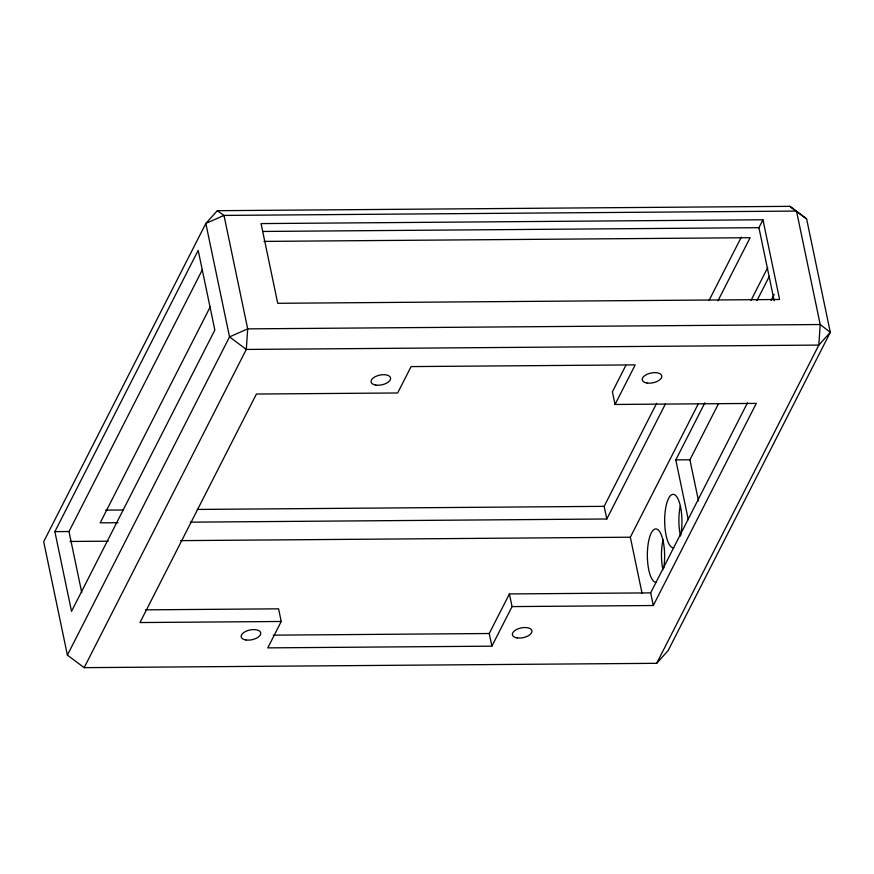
<?xml version="1.0" encoding="UTF-8"?>
<svg xmlns="http://www.w3.org/2000/svg" width="874" height="874" viewBox="0 0 874 874"><rect width="100%" height="100%" fill="white"/><g stroke="black" fill="none" stroke-linecap="round" stroke-linejoin="round"><path stroke-width="1.31" d="M54.876 531.632L198.19 250.346L214.84 330.055L71.526 611.341L54.876 531.632L69.002 531.523L202.429 269.64M210.153 307.025L100.193 522.838L117.946 522.707M67.396 655.118L229.534 336.894L205.838 223.449L217.32 210.689L789.834 206.34L806.604 218.882L830.3 332.328L668.162 650.551L656.68 663.311L84.166 667.66L67.396 655.118L43.7 541.672L205.838 223.449L223.995 215.419L796.509 211.071L820.205 324.527L818.818 345.088L656.68 663.311M84.166 667.66L246.304 349.436L247.692 328.864L223.995 215.419L217.32 210.689M145.488 609.844L278.588 608.828L281.22 621.48L267.783 647.874L491.887 646.17L512.055 606.589L509.411 593.938L650.66 592.867L747.478 402.838M491.887 646.17L489.243 633.519L509.411 593.938M625.839 365.43L612.401 391.814L615.045 404.465L756.283 403.395L653.304 605.518L512.055 606.589M615.045 404.465L635.201 364.884L411.097 366.588L397.648 392.972L256.41 394.043L139.982 622.55L281.22 621.48M190.314 522.16L606.796 518.992L604.153 506.341L656.658 403.285M709.164 300.23L741.283 237.182M606.796 518.992L665.475 403.81M717.98 300.754L750.111 237.706L263.992 241.399M774.189 300.754L758.927 227.688L762.958 219.778L261.064 223.591L277.724 303.3L779.608 299.487L762.958 219.778M642.051 593.271L630.34 537.215L698.413 403.613M751.017 300.372L767.722 267.575M688.286 519.669L675.799 459.888L704.914 402.75M756.95 300.612L769.339 276.293M698.523 500.966L689.914 459.79L718.417 403.854M771.076 300.503L774.167 294.429M262.495 231.457L758.927 227.688M675.799 459.888L689.914 459.79M105.743 510.121L123.496 509.99M197.229 509.433L604.153 506.341M70.095 541.465L108.256 541.181M180.503 540.635L630.34 537.215M273.289 635.158L489.243 633.519M789.834 206.34L806.604 218.882M650.66 592.867L653.304 605.518M69.002 531.523L81.763 592.638M662.885 569.717A26.744 8.642 89.6 0 1 663.104 539.455M656.483 582.368A26.744 8.642 89.6 0 1 647.416 551.931A26.744 8.642 89.6 0 1 658.483 530.201A26.744 8.642 89.6 0 1 663.705 568.176M680.311 535.139A26.744 8.642 89.6 0 1 680.267 506.024M673.799 547.79A26.744 8.642 89.6 0 1 664.764 516.436A26.744 8.642 89.6 0 1 676.367 496.268A26.744 8.642 89.6 0 1 680.573 536.002M830.3 332.328L818.818 345.088L246.304 349.436L229.534 336.894L247.692 328.864L820.205 324.527L830.3 332.328M646.989 383.02A9.953 4.971 -11.8 0 0 661.815 376.465A9.953 4.971 -11.8 0 0 647.263 374.214A9.953 4.971 -11.8 0 0 646.989 383.02M245.933 639.976A9.953 4.971 -11.8 0 0 260.758 633.421A9.953 4.971 -11.8 0 0 246.206 631.17A9.953 4.971 -11.8 0 0 245.933 639.976M517.124 637.911A9.953 4.971 -11.8 0 0 531.949 631.356A9.953 4.971 -11.8 0 0 517.397 629.116A9.953 4.971 -11.8 0 0 517.124 637.911M375.798 385.073A9.953 4.971 -11.8 0 0 390.623 378.518A9.953 4.971 -11.8 0 0 376.082 376.279A9.953 4.971 -11.8 0 0 375.798 385.073"/></g></svg>
